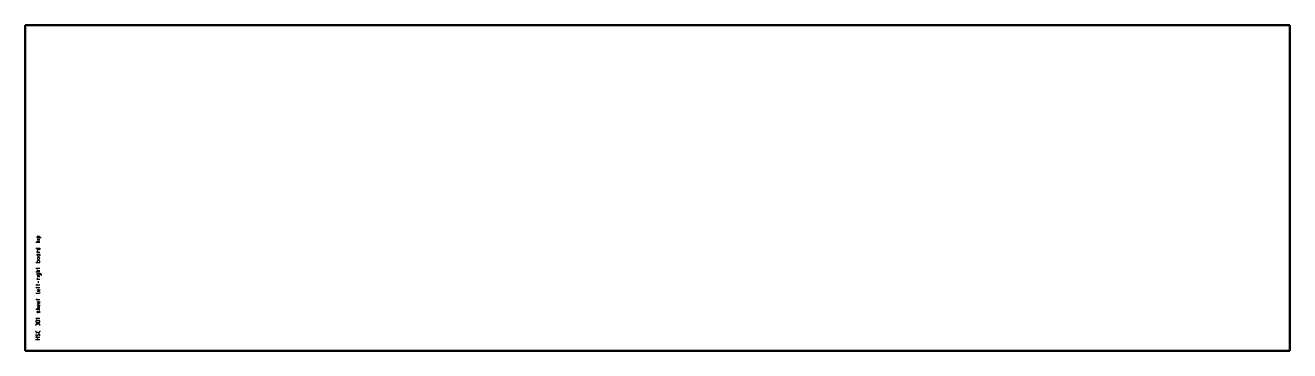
# Model space of a CAD drawing. Header units: millimetres. Extents: x 0 to 1909, y 0 to 492.
import ezdxf

# ---------------------------------------------------------------- set-up
doc = ezdxf.new("R2010")
doc.units = ezdxf.units.MM
doc.layers.add('IV_MARK_SURFACE', color=2, linetype='Continuous', lineweight=25)
doc.layers.add('IV_OUTER_PROFILE', color=7, linetype='Continuous', lineweight=50)

msp = doc.modelspace()

# ---------------------------------------------------------------- linework, layer by layer
at = {"layer": 'IV_MARK_SURFACE'}
for p, q in [((17.9, 170.5), (17.9, 172.2)), ((18.9, 173.2), (20.9, 173.2)), ((22, 172.2), (22, 170.5)), ((17.9, 163.4), (15.9, 163.4)), ((15.9, 155.3), (17.9, 155.3)), ((22, 170.5), (17.9, 170.5)), ((22, 168.3), (17.9, 168.3)), ((17.9, 163.4), (17.9, 165.1)), ((22, 163.4), (17.9, 163.4)), ((17.9, 155.3), (22, 155.3)), ((17.9, 153.6), (17.9, 155.3)), ((18.9, 166.1), (22, 166.1)), ((24, 170.5), (22, 170.5)), ((22, 155.3), (22, 153.6)), ((17.9, 148.5), (17.9, 149.8)), ((22, 148.5), (17.9, 148.5)), ((17.9, 145.8), (20.9, 145.8)), ((17.9, 144.4), (17.9, 145.8)), ((17.9, 135.3), (17.9, 133.6)), ((20.9, 152.6), (18.9, 152.6)), ((20.9, 136.3), (18.9, 136.3)), ((20.9, 143.1), (19.2, 143.1)), ((20.6, 141), (19.2, 141)), ((19.2, 138.3), (20.6, 138.3)), ((20.9, 145.8), (21.3, 145.8)), ((22, 144.8), (22, 144.1)), ((22, 133.6), (22, 135.3)), ((15.9, 133.6), (17.9, 133.6)), ((17.9, 124.1), (15.9, 124.1)), ((17.9, 118.7), (15.9, 118.7)), ((17.9, 133.6), (22, 133.6)), ((17.9, 124.1), (17.9, 125.4)), ((22, 124.1), (17.9, 124.1)), ((17.9, 123.4), (17.9, 124.1)), ((17.9, 118.7), (17.9, 120.4)), ((22, 118.7), (17.9, 118.7)), ((17.9, 116.6), (22, 116.6)), ((17.9, 114.9), (17.9, 116.6)), ((18.9, 121.4), (22, 121.4)), ((22, 116.6), (22, 114.9)), ((22, 116.6), (23, 116.6)), ((24, 115.6), (24, 113.9)), ((17.9, 99.3), (15.9, 99.3)), ((22, 111.7), (17.9, 111.7)), ((17.9, 107.5), (17.9, 108.8)), ((22, 107.5), (17.9, 107.5)), ((17.9, 99.3), (17.9, 100.7)), ((22, 99.3), (17.9, 99.3)), ((17.9, 98.7), (17.9, 99.3)), ((17.9, 95.3), (17.9, 96.6)), ((20.9, 113.9), (18.9, 113.9)), ((19.9, 102.7), (19.9, 105.4)), ((20.9, 86.5), (15.9, 86.5)), ((17.9, 77), (15.9, 77)), ((17.9, 95.3), (17.2, 95.3)), ((22, 95.3), (17.9, 95.3)), ((17.9, 94.6), (17.9, 95.3)), ((17.9, 77), (17.9, 78.3)), ((22, 77), (17.9, 77)), ((17.9, 76.3), (17.9, 77)), ((19.9, 92.6), (19.2, 92.6)), ((19.2, 89.9), (19.9, 89.9)), ((19.9, 89.9), (19.9, 92.6)), ((19.9, 89.9), (20.9, 89.9)), ((22, 90.9), (22, 92.6)), ((22, 87.8), (22, 87.5)), ((17.9, 62.1), (15.9, 62.1)), ((17.9, 62.1), (17.9, 63.8)), ((22, 62.1), (17.9, 62.1)), ((17.9, 58.3), (17.9, 59)), ((18.9, 57.3), (18.6, 57.3)), ((18.9, 64.8), (22, 64.8)), ((19.9, 74.3), (19.2, 74.3)), ((19.2, 71.6), (19.9, 71.6)), ((19.9, 69.5), (19.2, 69.5)), ((19.2, 66.8), (19.9, 66.8)), ((20.3, 59.4), (19.6, 58)), ((19.9, 71.6), (19.9, 74.3)), ((19.9, 71.6), (20.9, 71.6)), ((19.9, 66.8), (19.9, 69.5)), ((19.9, 66.8), (20.9, 66.8)), ((21.3, 60), (20.9, 60)), ((22, 72.6), (22, 74.3)), ((22, 67.8), (22, 69.5)), ((22, 58.3), (22, 59)), ((17.2, 47.8), (15.9, 49.2)), ((15.9, 49.2), (22, 49.2)), ((15.9, 39.7), (15.9, 38.3)), ((18.6, 39.4), (18.6, 39)), ((22, 38.3), (22, 39.4)), ((15.9, 28.9), (15.9, 30.2)), ((19.2, 18.4), (15.9, 20.4)), ((15.9, 20.4), (22, 20.4)), ((20.6, 27.5), (17.2, 27.5)), ((19.2, 24.8), (18.2, 23.1)), ((22, 30.2), (22, 28.9)), ((15.9, 16.3), (19.2, 18.4)), ((22, 16.3), (15.9, 16.3))]:
    msp.add_line(p, q, dxfattribs=at)
for centre, radius, start, end in [((18.9, 172.2), 1.02, 90, 180), ((20.9, 172.2), 1.02, 0, 90), ((18.9, 165.1), 1.02, 90, 180), ((18.9, 153.6), 1.02, 180, 270), ((20.9, 153.6), 1.02, 270, 0), ((18.6, 149.8), 0.678, 90, 180), ((19.2, 144.4), 1.36, 180, 270), ((19.2, 139.7), 1.36, 90, 270), ((18.9, 135.3), 1.02, 90, 180), ((20.6, 139.7), 1.36, 270, 90), ((20.9, 144.8), 1.02, 0, 90), ((20.9, 144.1), 1.02, 270, 0), ((20.9, 135.3), 1.02, 0, 90), ((21.3, 146.5), 0.678, 270, 0), ((18.9, 120.4), 1.02, 90, 180), ((18.9, 114.9), 1.02, 180, 270), ((20.9, 114.9), 1.02, 270, 0), ((23, 115.6), 1.02, 0, 90), ((17.2, 96.6), 1.36, 180, 270), ((18.6, 108.8), 0.678, 90, 180), ((19.2, 91.2), 1.36, 90, 270), ((20.9, 90.9), 1.02, 270, 0), ((20.9, 87.5), 1.02, 270, 0), ((19.2, 72.9), 1.36, 90, 270), ((19.2, 68.2), 1.36, 90, 270), ((18.9, 63.8), 1.02, 90, 180), ((19, 59), 1.11, 112.9942, 179.6256), ((19, 58.3), 1.11, 180.3744, 247.0058), ((18.4, 58.5), 1.22, 291.8601, 338.1399), ((21.4, 58.9), 1.22, 111.8601, 158.1399), ((20.9, 72.6), 1.02, 270, 0), ((20.9, 67.8), 1.02, 270, 0), ((20.8, 59), 1.11, 0.3744, 67.0058), ((20.8, 58.3), 1.11, 292.9942, 359.6256), ((16.9, 44.4), 1.1, 112.4119, 247.5881), ((17.2, 39.7), 1.36, 0, 180), ((18.9, 37.3), 8.54, 73.8661, 106.1339), ((18.9, 51.6), 8.54, 253.8661, 286.1339), ((20.3, 39.4), 1.69, 0, 180), ((20.8, 44.4), 1.1, 293.0373, 66.9627), ((18.7, 24.1), 2.86, 151.7153, 208.2847), ((17.2, 28.9), 1.36, 180, 270), ((17.1, 23.8), 1.35, 229.6263, 329.2984), ((20.5, 24.1), 1.46, 2.3685, 149.559), ((20.6, 28.9), 1.36, 270, 0), ((19.7, 23.7), 2.28, 326.4174, 10.9627)]:
    msp.add_arc(centre, radius, start, end, dxfattribs=at)
at = {"layer": 'IV_OUTER_PROFILE'}
for p, q in [((0, 492), (1909.1, 492)), ((0, 0), (0, 492)), ((1909.1, 492), (1909.1, 0)), ((1909.1, 0), (0, 0))]:
    msp.add_line(p, q, dxfattribs=at)

doc.saveas('drawing.dxf')
